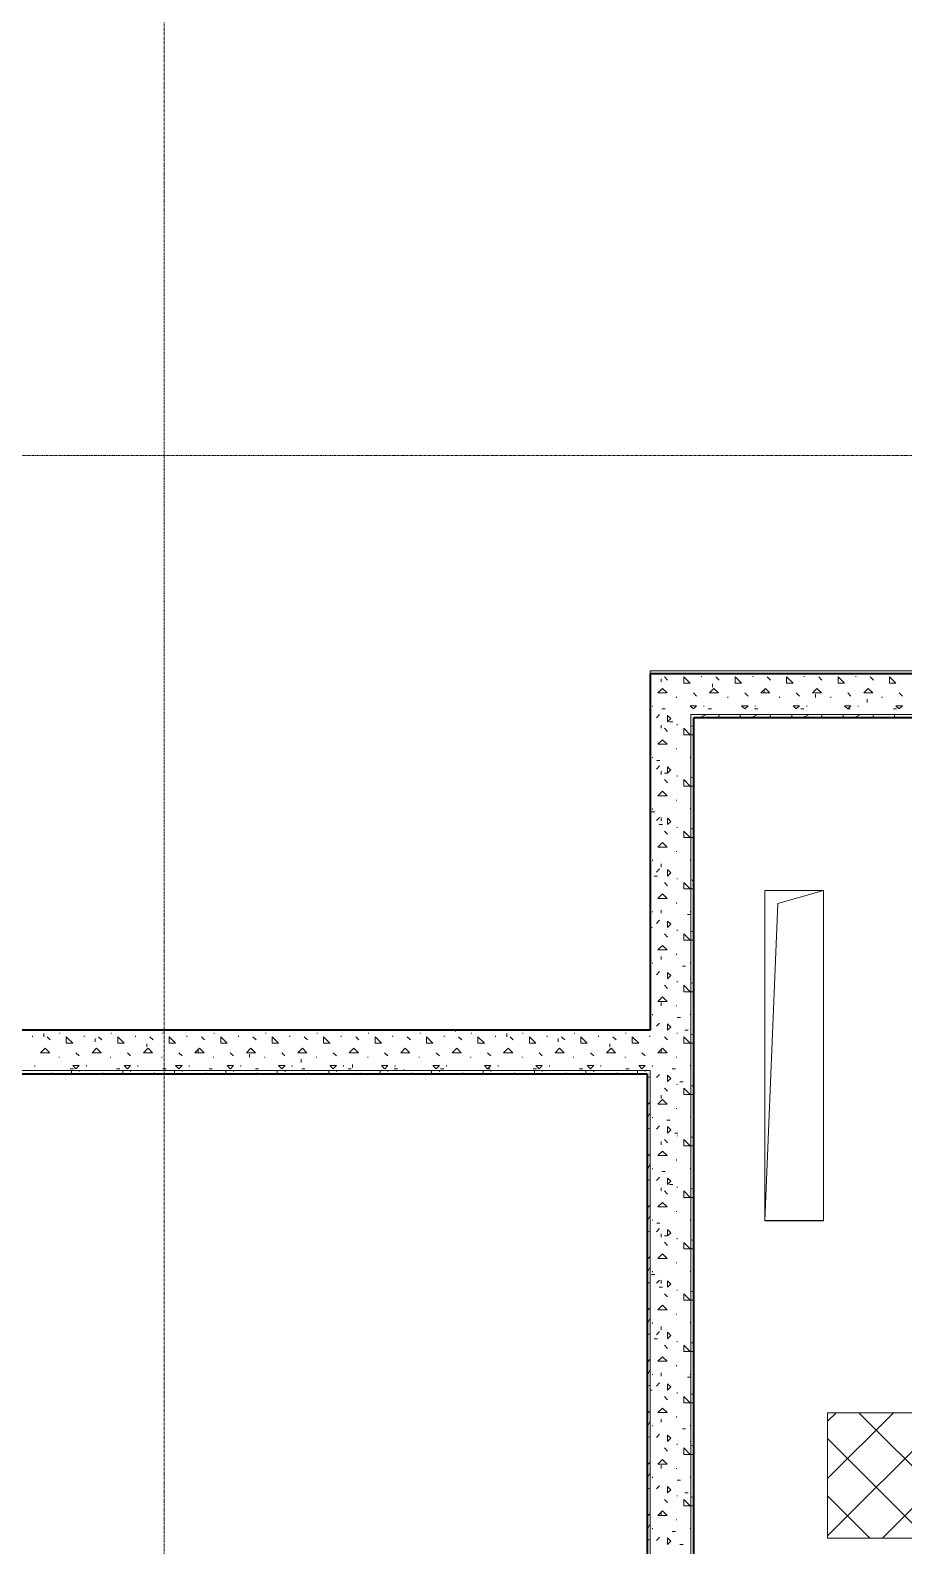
# Model space of a CAD drawing. Header units: millimetres. Extents: x -4948 to 42228, y -4856 to 69378.
# Drawn here: x 30048 to 34360, y 3105 to 10592 of the extents above; entities that cross this region are included whole.
import ezdxf

# ---------------------------------------------------------------- set-up
doc = ezdxf.new("R2010")
doc.units = ezdxf.units.MM
doc.linetypes.add('Линия сетки', pattern=[22.225, 12.7, -3.175, 3.175, -3.175])
for name, color, linetype, lineweight in [('A-CLNG', 13, 'Continuous', 13), ('A-DETL', 90, 'Continuous', 9), ('A-FLOR', 192, 'Continuous', 13), ('A-PART', 2, 'Continuous', 9), ('A-WALL', 113, 'Continuous', 13), ('A-WALL-PATT', 111, 'Continuous', 13), ('I-WALL', 2, 'Continuous', 13), ('S-BEAM', 12, 'Continuous', 9), ('S-GRID', 1, 'Continuous', 30)]:
    doc.layers.add(name, color=color, linetype=linetype, lineweight=lineweight)

# ---------------------------------------------------------------- blocks, each defined once
blk = doc.blocks.new('27ELB-RD-AR-0000-BIM_rvt-1-1 этаж отм_ _0_000 лотки')
at = {"layer": 'S-BEAM'}
h = blk.add_hatch(dxfattribs=at)
h.set_pattern_fill('FP_34', color=252, angle=180, style=0, pattern_type=2)
h.set_pattern_definition([(45, (0.0001, 0.0005), (-141.4214, 141.4214), []), (135, (0.0001, 0.0005), (-141.4214, -141.4214), [])])
h.paths.add_polyline_path([(34484.8, 3141.9), (34904.3, 3141.9), (34904.2, 3761.9), (33984.3, 3761.9), (33984.7, 3141.9), (34314.6, 3141.9)], flags=0)
at = {"layer": 'A-CLNG', "color": 252, "lineweight": 9}
blk.add_line((33964.3, 4711.9), (33674.3, 4711.9), dxfattribs=at)
at = {"layer": 'A-DETL', "color": 252}
for p, q in [((33738, 6278.3), (33964.3, 6341.9)), ((33674.3, 4709.9), (33738, 6278.3))]:
    blk.add_line(p, q, dxfattribs=at)
at = {"layer": 'A-FLOR', "color": 252, "lineweight": 9}
for p, q in [((33674.3, 6341.9), (33964.3, 6341.9)), ((33674.3, 4709.9), (33674.3, 6341.9)), ((33964.3, 6341.9), (33964.3, 4709.9)), ((33964.3, 4709.9), (33674.3, 4709.9)), ((33984.3, 3761.9), (34904.3, 3761.9)), ((33984.3, 3141.9), (33984.3, 3761.9)), ((34904.3, 3141.9), (33984.3, 3141.9))]:
    blk.add_line(p, q, dxfattribs=at)
at = {"layer": 'A-PART', "color": 252}
for p, q in [((33674.3, 6341.9), (33964.3, 6341.9)), ((33674.3, 4709.9), (33674.3, 6341.9)), ((33964.3, 6341.9), (33964.3, 4709.9)), ((33964.3, 4709.9), (33674.3, 4709.9)), ((33984.3, 3761.9), (34904.3, 3761.9)), ((33984.3, 3141.9), (33984.3, 3761.9)), ((34904.3, 3141.9), (33984.3, 3141.9))]:
    blk.add_line(p, q, dxfattribs=at)
at = {"layer": 'A-WALL', "color": 252, "lineweight": 9}
for p, q in [((33308.7, 7211.8), (37084, 7211.8)), ((37084, 7211.8), (33308.7, 7211.8)), ((33308.7, 7211.8), (33308.7, 7196.8)), ((33308.7, 3022.1), (33308.7, 7196.8)), ((33308.7, 7196.8), (33308.7, 3022.1)), ((25558.9, 5452.1), (33108.7, 5452.1)), ((33108.7, 5452.1), (25558.9, 5452.1)), ((33108.7, 5437.1), (33108.7, 5452.1)), ((33108.7, 5437.1), (33108.7, 3037.1)), ((33108.7, 3037.1), (33108.7, 5437.1))]:
    blk.add_line(p, q, dxfattribs=at)
at = {"layer": 'A-WALL-PATT', "color": 252, "linetype": 'Continuous', "lineweight": 9}
for p, q in [((33147, 7318.4), (33169.4, 7340.8)), ((33162.9, 7372.3), (33162.9, 7388.2)), ((33191.9, 7318.4), (33169.4, 7340.8)), ((33194.6, 7381.9), (33178.7, 7397.8)), ((33274, 7366), (33274, 7397.7)), ((33305.7, 7366), (33274, 7397.7)), ((33274, 7366), (33305.8, 7366)), ((33361.3, 7397.7), (33361.3, 7401.7)), ((33401, 7318.4), (33423.4, 7340.8)), ((33416.9, 7346.9), (33416.9, 7362.8)), ((33445.9, 7318.4), (33423.4, 7340.8)), ((33448.6, 7381.9), (33432.7, 7397.8)), ((33528, 7366), (33528, 7397.7)), ((33559.7, 7366), (33528, 7397.7)), ((33528, 7366), (33559.8, 7366)), ((33615.3, 7397.7), (33615.3, 7401.7)), ((33655, 7318.4), (33677.4, 7340.8)), ((33670.9, 7321.5), (33670.9, 7337.4)), ((33699.9, 7318.4), (33677.4, 7340.8)), ((33702.6, 7381.9), (33686.7, 7397.8)), ((33782, 7366), (33782, 7397.7)), ((33813.7, 7366), (33782, 7397.7)), ((33782, 7366), (33813.8, 7366)), ((33869.3, 7397.7), (33869.3, 7401.7)), ((33909, 7318.4), (33931.4, 7340.8)), ((33953.9, 7318.4), (33931.4, 7340.8)), ((33956.6, 7381.9), (33940.7, 7397.8)), ((34036, 7366), (34036, 7397.7)), ((34067.7, 7366), (34036, 7397.7)), ((34036, 7366), (34067.8, 7366)), ((34123.3, 7397.7), (34123.3, 7401.7)), ((34163, 7318.4), (34185.4, 7340.8)), ((34207.9, 7318.4), (34185.4, 7340.8)), ((34210.6, 7381.9), (34194.7, 7397.8)), ((34290, 7366), (34290, 7397.7)), ((34321.7, 7366), (34290, 7397.7)), ((34290, 7366), (34321.8, 7366)), ((33147, 7318.4), (33191.9, 7318.4)), ((33238.3, 7294.6), (33238.3, 7298.5)), ((33337.5, 7302.5), (33321.6, 7318.4)), ((33401, 7318.4), (33445.9, 7318.4)), ((33492.3, 7294.6), (33492.3, 7298.5)), ((33591.5, 7302.5), (33575.6, 7318.4)), ((33655, 7318.4), (33699.9, 7318.4)), ((33746.3, 7294.6), (33746.3, 7298.5)), ((33845.5, 7302.5), (33829.6, 7318.4)), ((33909, 7318.4), (33953.9, 7318.4)), ((33924.9, 7296.1), (33924.9, 7312)), ((34000.3, 7294.6), (34000.3, 7298.5)), ((34099.5, 7302.5), (34083.6, 7318.4)), ((34163, 7318.4), (34207.9, 7318.4)), ((34178.9, 7270.7), (34178.9, 7286.6)), ((34254.3, 7294.6), (34254.3, 7298.5)), ((34353.5, 7302.5), (34337.6, 7318.4)), ((33119.2, 7250.9), (33119.2, 7254.9)), ((33139.1, 7195.4), (33155, 7211.3)), ((33166.1, 7239), (33181.9, 7239)), ((33210.5, 7191.4), (33194.6, 7207.3)), ((33194.6, 7175.5), (33194.6, 7207.2)), ((33194.7, 7175.6), (33210.6, 7191.5)), ((33308.7, 7251.9), (33305.7, 7254.9)), ((33305.8, 7254.9), (33308.7, 7254.9)), ((33308.7, 7254.9), (33337.5, 7254.9)), ((33321.6, 7239), (33308.7, 7251.9)), ((33321.7, 7239.1), (33337.6, 7255)), ((33354.7, 7196.8), (33384.7, 7211.8)), ((33373.2, 7250.9), (33373.2, 7254.9)), ((33394.7, 7239), (33410.5, 7239)), ((33443.3, 7196.8), (33450.8, 7211.8)), ((33553.4, 7200.9), (33553.4, 7211.8)), ((33575.6, 7239), (33559.7, 7254.9)), ((33559.8, 7254.9), (33591.5, 7254.9)), ((33575.7, 7239.1), (33591.6, 7255)), ((33608.7, 7196.8), (33638.7, 7211.8)), ((33623.2, 7239), (33639.1, 7239)), ((33627.2, 7250.9), (33627.2, 7254.9)), ((33697.3, 7196.8), (33704.8, 7211.8)), ((33807.4, 7200.9), (33807.4, 7211.8)), ((33829.6, 7239), (33813.7, 7254.9)), ((33813.8, 7254.9), (33845.5, 7254.9)), ((33829.7, 7239.1), (33845.6, 7255)), ((33851.8, 7239), (33867.7, 7239)), ((33862.7, 7196.8), (33892.7, 7211.8)), ((33881.2, 7250.9), (33881.2, 7254.9)), ((33951.3, 7196.8), (33958.8, 7211.8)), ((34061.4, 7200.9), (34061.4, 7211.8)), ((34083.6, 7239), (34067.7, 7254.9)), ((34067.8, 7254.9), (34099.5, 7254.9)), ((34080.4, 7239), (34096.3, 7239)), ((34083.7, 7239.1), (34099.6, 7255)), ((34116.7, 7196.8), (34146.7, 7211.8)), ((34135.2, 7250.9), (34135.2, 7254.9)), ((34205.3, 7196.8), (34212.8, 7211.8)), ((34309.1, 7239), (34324.9, 7239)), ((34315.4, 7200.9), (34315.4, 7211.8)), ((34337.6, 7239), (34321.7, 7254.9)), ((34321.8, 7254.9), (34353.5, 7254.9)), ((34337.7, 7239.1), (34353.6, 7255)), ((33162.9, 7143.7), (33162.9, 7159.6)), ((33194.6, 7127.9), (33178.7, 7143.8)), ((33204.2, 7175.5), (33220, 7175.5)), ((33242.2, 7159.6), (33242.2, 7163.6)), ((33274, 7112), (33274, 7143.7)), ((33305.7, 7112), (33274, 7143.7)), ((33323.7, 7150.6), (33308.7, 7158.1)), ((33147, 7064.4), (33169.4, 7086.8)), ((33147, 7064.4), (33191.9, 7064.4)), ((33191.9, 7064.4), (33169.4, 7086.8)), ((33238.3, 7040.6), (33238.3, 7044.5)), ((33274, 7112), (33305.8, 7112)), ((33308.7, 7112), (33323.7, 7112)), ((33119.2, 6996.9), (33119.2, 7000.9)), ((33140.7, 6985), (33156.5, 6985)), ((33308.7, 6997.9), (33305.7, 7000.9)), ((33305.8, 7000.9), (33308.7, 7000.9)), ((33139.1, 6941.4), (33155, 6957.3)), ((33162.9, 6915.1), (33162.9, 6931)), ((33194.6, 6873.9), (33178.7, 6889.8)), ((33178.8, 6921.5), (33194.6, 6921.5)), ((33210.5, 6937.4), (33194.6, 6953.3)), ((33194.6, 6921.5), (33194.6, 6953.2)), ((33194.7, 6921.6), (33210.6, 6937.5)), ((33242.2, 6905.6), (33242.2, 6909.6)), ((33274, 6858), (33274, 6889.7)), ((33305.7, 6858), (33274, 6889.7)), ((33323.7, 6896.6), (33308.7, 6904.1)), ((33147, 6810.4), (33169.4, 6832.8)), ((33191.9, 6810.4), (33169.4, 6832.8)), ((33274, 6858), (33305.8, 6858)), ((33308.7, 6858), (33323.7, 6858)), ((33119.2, 6742.9), (33119.2, 6746.9)), ((33147, 6810.4), (33191.9, 6810.4)), ((33238.3, 6786.6), (33238.3, 6790.5)), ((33308.7, 6743.9), (33305.7, 6746.9)), ((33305.8, 6746.9), (33308.7, 6746.9)), ((33115.2, 6731), (33131.1, 6731)), ((33139.1, 6687.4), (33155, 6703.3)), ((33153.3, 6667.5), (33169.2, 6667.5)), ((33162.9, 6686.5), (33162.9, 6702.4)), ((33210.5, 6683.4), (33194.6, 6699.3)), ((33194.6, 6667.5), (33194.6, 6699.2)), ((33194.7, 6667.6), (33210.6, 6683.5)), ((33194.6, 6619.9), (33178.7, 6635.8)), ((33242.2, 6651.6), (33242.2, 6655.6)), ((33274, 6604), (33274, 6635.7)), ((33305.7, 6604), (33274, 6635.7)), ((33274, 6604), (33305.8, 6604)), ((33323.7, 6642.6), (33308.7, 6650.1)), ((33308.7, 6604), (33323.7, 6604)), ((33147, 6556.4), (33169.4, 6578.8)), ((33147, 6556.4), (33191.9, 6556.4)), ((33191.9, 6556.4), (33169.4, 6578.8)), ((33238.3, 6532.6), (33238.3, 6536.5)), ((33119.2, 6488.9), (33119.2, 6492.9)), ((33139.1, 6433.4), (33155, 6449.3)), ((33162.9, 6457.9), (33162.9, 6473.8)), ((33210.5, 6429.4), (33194.6, 6445.3)), ((33194.6, 6413.5), (33194.6, 6445.2)), ((33308.7, 6489.9), (33305.7, 6492.9)), ((33305.8, 6492.9), (33308.7, 6492.9)), ((33127.9, 6413.5), (33143.8, 6413.5)), ((33194.6, 6365.9), (33178.7, 6381.8)), ((33194.7, 6413.6), (33210.6, 6429.5)), ((33242.2, 6397.6), (33242.2, 6401.6)), ((33274, 6350), (33274, 6381.7)), ((33305.7, 6350), (33274, 6381.7)), ((33323.7, 6388.6), (33308.7, 6396.1)), ((33147, 6302.4), (33169.4, 6324.8)), ((33147, 6302.4), (33191.9, 6302.4)), ((33191.9, 6302.4), (33169.4, 6324.8)), ((33274, 6350), (33305.8, 6350)), ((33308.7, 6350), (33323.7, 6350)), ((33119.2, 6234.9), (33119.2, 6238.9)), ((33162.9, 6229.3), (33162.9, 6245.2)), ((33238.3, 6278.6), (33238.3, 6282.5)), ((33293.1, 6223), (33308.7, 6223)), ((33308.7, 6235.9), (33305.7, 6238.9)), ((33305.8, 6238.9), (33308.7, 6238.9)), ((33108.7, 6159.5), (33118.4, 6159.5)), ((33139.1, 6179.4), (33155, 6195.3)), ((33210.5, 6175.4), (33194.6, 6191.3)), ((33194.6, 6159.5), (33194.6, 6191.2)), ((33194.7, 6159.6), (33210.6, 6175.5)), ((33242.2, 6143.6), (33242.2, 6147.6)), ((33323.7, 6134.6), (33308.7, 6142.1)), ((33147, 6048.4), (33169.4, 6070.8)), ((33191.9, 6048.4), (33169.4, 6070.8)), ((33194.6, 6111.9), (33178.7, 6127.8)), ((33274, 6096), (33274, 6127.7)), ((33305.7, 6096), (33274, 6127.7)), ((33274, 6096), (33305.8, 6096)), ((33308.7, 6096), (33323.7, 6096)), ((33147, 6048.4), (33191.9, 6048.4)), ((33162.9, 6000.7), (33162.9, 6016.6)), ((33238.3, 6024.6), (33238.3, 6028.5)), ((33119.2, 5980.9), (33119.2, 5984.9)), ((33139.1, 5925.4), (33155, 5941.3)), ((33210.5, 5921.4), (33194.6, 5937.3)), ((33194.6, 5905.5), (33194.6, 5937.2)), ((33194.7, 5905.6), (33210.6, 5921.5)), ((33267.7, 5969), (33283.5, 5969)), ((33308.7, 5981.9), (33305.7, 5984.9)), ((33305.8, 5984.9), (33308.7, 5984.9)), ((33194.6, 5857.9), (33178.7, 5873.8)), ((33242.2, 5889.6), (33242.2, 5893.6)), ((33274, 5842), (33274, 5873.7)), ((33305.7, 5842), (33274, 5873.7)), ((33274, 5842), (33305.8, 5842)), ((33305.8, 5905.5), (33308.7, 5905.5)), ((33323.7, 5880.6), (33308.7, 5888.1)), ((33308.7, 5842), (33323.7, 5842)), ((33147, 5794.4), (33169.4, 5816.8)), ((33147, 5794.4), (33191.9, 5794.4)), ((33162.9, 5772.1), (33162.9, 5788)), ((33191.9, 5794.4), (33169.4, 5816.8)), ((33238.3, 5770.6), (33238.3, 5774.5)), ((33119.2, 5726.9), (33119.2, 5730.9)), ((33242.2, 5715), (33258.1, 5715)), ((33308.7, 5727.9), (33305.7, 5730.9)), ((33305.8, 5730.9), (33308.7, 5730.9)), ((30059.3, 5619.7), (30059.3, 5623.7)), ((30079.9, 5651.5), (30095.8, 5651.5)), ((30114.9, 5619.7), (30114.9, 5635.6)), ((30146.6, 5603.9), (30130.7, 5619.8)), ((30146.6, 5651.5), (30146.6, 5652.1)), ((30146.7, 5651.6), (30147.2, 5652.1)), ((30194.2, 5635.6), (30194.2, 5639.6)), ((30226, 5588), (30226, 5619.7)), ((30257.7, 5588), (30226, 5619.7)), ((30308.5, 5651.5), (30324.4, 5651.5)), ((30313.3, 5619.7), (30313.3, 5623.7)), ((30400.6, 5603.9), (30384.7, 5619.8)), ((30400.6, 5651.5), (30400.6, 5652.1)), ((30400.7, 5651.6), (30401.2, 5652.1)), ((30448.2, 5635.6), (30448.2, 5639.6)), ((30480, 5588), (30480, 5619.7)), ((30511.7, 5588), (30480, 5619.7)), ((30537.1, 5651.5), (30553, 5651.5)), ((30567.3, 5619.7), (30567.3, 5623.7)), ((30654.6, 5603.9), (30638.7, 5619.8)), ((30654.6, 5651.5), (30654.6, 5652.1)), ((30654.7, 5651.6), (30655.2, 5652.1)), ((30702.2, 5635.6), (30702.2, 5639.6)), ((30734, 5588), (30734, 5619.7)), ((30765.7, 5588), (30734, 5619.7)), ((30765.7, 5651.5), (30781.6, 5651.5)), ((30821.3, 5619.7), (30821.3, 5623.7)), ((30908.6, 5603.9), (30892.7, 5619.8)), ((30908.6, 5651.5), (30908.6, 5652.1)), ((30908.7, 5651.6), (30909.2, 5652.1)), ((30956.2, 5635.6), (30956.2, 5639.6)), ((30988, 5588), (30988, 5619.7)), ((31019.7, 5588), (30988, 5619.7)), ((30994.3, 5651.5), (31010.2, 5651.5)), ((31075.3, 5619.7), (31075.3, 5623.7)), ((31162.6, 5603.9), (31146.7, 5619.8)), ((31162.6, 5651.5), (31162.6, 5652.1)), ((31162.7, 5651.6), (31163.2, 5652.1)), ((31210.2, 5635.6), (31210.2, 5639.6)), ((31222.9, 5651.5), (31238.8, 5651.5)), ((31242, 5588), (31242, 5619.7)), ((31273.7, 5588), (31242, 5619.7)), ((31329.3, 5619.7), (31329.3, 5623.7)), ((31416.6, 5603.9), (31400.7, 5619.8)), ((31416.6, 5651.5), (31416.6, 5652.1)), ((31416.7, 5651.6), (31417.2, 5652.1)), ((31451.5, 5651.5), (31467.4, 5651.5)), ((31464.2, 5635.6), (31464.2, 5639.6)), ((31496, 5588), (31496, 5619.7)), ((31527.7, 5588), (31496, 5619.7)), ((31583.3, 5619.7), (31583.3, 5623.7)), ((31670.6, 5603.9), (31654.7, 5619.8)), ((31670.6, 5651.5), (31670.6, 5652.1)), ((31670.7, 5651.6), (31671.2, 5652.1)), ((31680.1, 5651.5), (31696, 5651.5)), ((31718.2, 5635.6), (31718.2, 5639.6)), ((31750, 5588), (31750, 5619.7)), ((31781.7, 5588), (31750, 5619.7)), ((31837.3, 5619.7), (31837.3, 5623.7)), ((31908.7, 5651.5), (31924.6, 5651.5)), ((31924.6, 5603.9), (31908.7, 5619.8)), ((31924.6, 5651.5), (31924.6, 5652.1)), ((31924.7, 5651.6), (31925.2, 5652.1)), ((31972.2, 5635.6), (31972.2, 5639.6)), ((32004, 5588), (32004, 5619.7)), ((32035.7, 5588), (32004, 5619.7)), ((32091.3, 5619.7), (32091.3, 5623.7)), ((32137.3, 5651.5), (32153.2, 5651.5)), ((32146.9, 5645.1), (32146.9, 5652.1)), ((32178.6, 5603.9), (32162.7, 5619.8)), ((32178.6, 5651.5), (32178.6, 5652.1)), ((32178.7, 5651.6), (32179.2, 5652.1)), ((32226.2, 5635.6), (32226.2, 5639.6)), ((32258, 5588), (32258, 5619.7)), ((32289.7, 5588), (32258, 5619.7)), ((32345.3, 5619.7), (32345.3, 5623.7)), ((32365.9, 5651.5), (32381.8, 5651.5)), ((32400.9, 5619.7), (32400.9, 5635.6)), ((32432.6, 5603.9), (32416.7, 5619.8)), ((32432.6, 5651.5), (32432.6, 5652.1)), ((32432.7, 5651.6), (32433.2, 5652.1)), ((32480.2, 5635.6), (32480.2, 5639.6)), ((32512, 5588), (32512, 5619.7)), ((32543.7, 5588), (32512, 5619.7)), ((32594.5, 5651.5), (32610.4, 5651.5)), ((32599.3, 5619.7), (32599.3, 5623.7)), ((32686.6, 5603.9), (32670.7, 5619.8)), ((32686.6, 5651.5), (32686.6, 5652.1)), ((32686.7, 5651.6), (32687.2, 5652.1)), ((32734.2, 5635.6), (32734.2, 5639.6)), ((32766, 5588), (32766, 5619.7)), ((32797.7, 5588), (32766, 5619.7)), ((32823.1, 5651.5), (32839, 5651.5)), ((32853.3, 5619.7), (32853.3, 5623.7)), ((32940.6, 5603.9), (32924.7, 5619.8)), ((32940.6, 5651.5), (32940.6, 5652.1)), ((32940.7, 5651.6), (32941.2, 5652.1)), ((32988.2, 5635.6), (32988.2, 5639.6)), ((33020, 5588), (33020, 5619.7)), ((33051.7, 5588), (33020, 5619.7)), ((33051.7, 5651.5), (33067.6, 5651.5)), ((33107.3, 5619.7), (33107.3, 5623.7)), ((33139.1, 5671.4), (33155, 5687.3)), ((33194.6, 5603.9), (33178.7, 5619.8)), ((33210.5, 5667.4), (33194.6, 5683.3)), ((33194.6, 5651.5), (33194.6, 5683.2)), ((33194.7, 5651.6), (33210.6, 5667.5)), ((33242.2, 5635.6), (33242.2, 5639.6)), ((33274, 5588), (33274, 5619.7)), ((33305.7, 5588), (33274, 5619.7)), ((33280.3, 5651.5), (33296.2, 5651.5)), ((33323.7, 5626.6), (33308.7, 5634.1)), ((30099, 5540.4), (30121.4, 5562.8)), ((30143.9, 5540.4), (30121.4, 5562.8)), ((30226, 5588), (30257.8, 5588)), ((30353, 5540.4), (30375.4, 5562.8)), ((30368.9, 5594.4), (30368.9, 5610.2)), ((30397.9, 5540.4), (30375.4, 5562.8)), ((30480, 5588), (30511.8, 5588)), ((30607, 5540.4), (30629.4, 5562.8)), ((30622.9, 5569), (30622.9, 5584.8)), ((30651.9, 5540.4), (30629.4, 5562.8)), ((30734, 5588), (30765.7, 5588)), ((30861, 5540.4), (30883.4, 5562.8)), ((30876.9, 5543.5), (30876.9, 5559.4)), ((30905.9, 5540.4), (30883.4, 5562.8)), ((30988, 5588), (31019.8, 5588)), ((31115, 5540.4), (31137.4, 5562.8)), ((31159.9, 5540.4), (31137.4, 5562.8)), ((31242, 5588), (31273.8, 5588)), ((31369, 5540.4), (31391.4, 5562.8)), ((31413.9, 5540.4), (31391.4, 5562.8)), ((31496, 5588), (31527.8, 5588)), ((31623, 5540.4), (31645.4, 5562.8)), ((31667.9, 5540.4), (31645.4, 5562.8)), ((31750, 5588), (31781.8, 5588)), ((31877, 5540.4), (31899.4, 5562.8)), ((31921.9, 5540.4), (31899.4, 5562.8)), ((32004, 5588), (32035.8, 5588)), ((32131, 5540.4), (32153.4, 5562.8)), ((32175.9, 5540.4), (32153.4, 5562.8)), ((32258, 5588), (32289.8, 5588)), ((32385, 5540.4), (32407.4, 5562.8)), ((32429.9, 5540.4), (32407.4, 5562.8)), ((32512, 5588), (32543.8, 5588)), ((32639, 5540.4), (32661.4, 5562.8)), ((32654.9, 5594.4), (32654.9, 5610.2)), ((32683.9, 5540.4), (32661.4, 5562.8)), ((32766, 5588), (32797.8, 5588)), ((32893, 5540.4), (32915.4, 5562.8)), ((32908.9, 5569), (32908.9, 5584.8)), ((32937.9, 5540.4), (32915.4, 5562.8)), ((33020, 5588), (33051.7, 5588)), ((33147, 5540.4), (33169.4, 5562.8)), ((33162.9, 5543.5), (33162.9, 5559.4)), ((33191.9, 5540.4), (33169.4, 5562.8)), ((33274, 5588), (33305.8, 5588)), ((33308.7, 5588), (33323.7, 5588)), ((30071.2, 5472.9), (30071.2, 5476.9)), ((30099, 5540.4), (30143.9, 5540.4)), ((30190.3, 5516.6), (30190.3, 5520.5)), ((30273.6, 5461), (30257.7, 5476.9)), ((30257.8, 5476.9), (30289.5, 5476.9)), ((30289.5, 5524.5), (30273.6, 5540.4)), ((30273.7, 5461.1), (30289.6, 5477)), ((30325.2, 5472.9), (30325.2, 5476.9)), ((30353, 5540.4), (30397.9, 5540.4)), ((30444.3, 5516.6), (30444.3, 5520.5)), ((30527.6, 5461), (30511.7, 5476.9)), ((30511.8, 5476.9), (30543.5, 5476.9)), ((30543.5, 5524.5), (30527.6, 5540.4)), ((30527.7, 5461.1), (30543.6, 5477)), ((30579.2, 5472.9), (30579.2, 5476.9)), ((30607, 5540.4), (30651.9, 5540.4)), ((30698.3, 5516.6), (30698.3, 5520.5)), ((30781.6, 5461), (30765.7, 5476.9)), ((30765.7, 5476.9), (30797.5, 5476.9)), ((30797.5, 5524.5), (30781.6, 5540.4)), ((30781.7, 5461.1), (30797.6, 5477)), ((30833.2, 5472.9), (30833.2, 5476.9)), ((30861, 5540.4), (30905.9, 5540.4)), ((30952.3, 5516.6), (30952.3, 5520.5)), ((31035.6, 5461), (31019.7, 5476.9)), ((31019.8, 5476.9), (31051.5, 5476.9)), ((31051.5, 5524.5), (31035.6, 5540.4)), ((31035.7, 5461.1), (31051.6, 5477)), ((31087.2, 5472.9), (31087.2, 5476.9)), ((31115, 5540.4), (31159.9, 5540.4)), ((31130.9, 5518.1), (31130.9, 5534)), ((31206.3, 5516.6), (31206.3, 5520.5)), ((31289.6, 5461), (31273.7, 5476.9)), ((31273.8, 5476.9), (31305.5, 5476.9)), ((31305.5, 5524.5), (31289.6, 5540.4)), ((31289.7, 5461.1), (31305.6, 5477)), ((31341.2, 5472.9), (31341.2, 5476.9)), ((31369, 5540.4), (31413.9, 5540.4)), ((31384.9, 5492.8), (31384.9, 5508.6)), ((31460.3, 5516.6), (31460.3, 5520.5)), ((31543.6, 5461), (31527.7, 5476.9)), ((31527.8, 5476.9), (31559.5, 5476.9)), ((31559.5, 5524.5), (31543.6, 5540.4)), ((31543.7, 5461.1), (31559.6, 5477)), ((31595.2, 5472.9), (31595.2, 5476.9)), ((31623, 5540.4), (31667.9, 5540.4)), ((31638.9, 5467.4), (31638.9, 5483.2)), ((31714.3, 5516.6), (31714.3, 5520.5)), ((31797.6, 5461), (31781.7, 5476.9)), ((31781.8, 5476.9), (31813.5, 5476.9)), ((31813.5, 5524.5), (31797.6, 5540.4)), ((31797.7, 5461.1), (31813.6, 5477)), ((31849.2, 5472.9), (31849.2, 5476.9)), ((31877, 5540.4), (31921.9, 5540.4)), ((31968.3, 5516.6), (31968.3, 5520.5)), ((32051.6, 5461), (32035.7, 5476.9)), ((32035.8, 5476.9), (32067.5, 5476.9)), ((32067.5, 5524.5), (32051.6, 5540.4)), ((32051.7, 5461.1), (32067.6, 5477)), ((32103.2, 5472.9), (32103.2, 5476.9)), ((32131, 5540.4), (32175.9, 5540.4)), ((32222.3, 5516.6), (32222.3, 5520.5)), ((32305.6, 5461), (32289.7, 5476.9)), ((32289.8, 5476.9), (32321.5, 5476.9)), ((32321.5, 5524.5), (32305.6, 5540.4)), ((32305.7, 5461.1), (32321.6, 5477)), ((32357.2, 5472.9), (32357.2, 5476.9)), ((32385, 5540.4), (32429.9, 5540.4)), ((32476.3, 5516.6), (32476.3, 5520.5)), ((32559.6, 5461), (32543.7, 5476.9)), ((32543.8, 5476.9), (32575.5, 5476.9)), ((32575.5, 5524.5), (32559.6, 5540.4)), ((32559.7, 5461.1), (32575.6, 5477)), ((32611.2, 5472.9), (32611.2, 5476.9)), ((32639, 5540.4), (32683.9, 5540.4)), ((32730.3, 5516.6), (32730.3, 5520.5)), ((32813.6, 5461), (32797.7, 5476.9)), ((32797.8, 5476.9), (32829.5, 5476.9)), ((32829.5, 5524.5), (32813.6, 5540.4)), ((32813.7, 5461.1), (32829.6, 5477)), ((32865.2, 5472.9), (32865.2, 5476.9)), ((32893, 5540.4), (32937.9, 5540.4)), ((32984.3, 5516.6), (32984.3, 5520.5)), ((33067.6, 5461), (33051.7, 5476.9)), ((33051.7, 5476.9), (33083.5, 5476.9)), ((33083.5, 5524.5), (33067.6, 5540.4)), ((33067.7, 5461.1), (33083.6, 5477)), ((33119.2, 5472.9), (33119.2, 5476.9)), ((33147, 5540.4), (33191.9, 5540.4)), ((33238.3, 5516.6), (33238.3, 5520.5)), ((33308.7, 5473.9), (33305.7, 5476.9)), ((33305.8, 5476.9), (33308.7, 5476.9)), ((30089.3, 5437.1), (30092.3, 5438.6)), ((30150.5, 5437.1), (30152.7, 5441.5)), ((30245, 5461), (30260.9, 5461)), ((30251.4, 5437.1), (30251.4, 5452.1)), ((30289.4, 5448.2), (30291.3, 5452.1)), ((30343.3, 5437.1), (30346.3, 5438.6)), ((30404.5, 5437.1), (30406.7, 5441.5)), ((30473.6, 5461), (30489.5, 5461)), ((30505.4, 5437.1), (30505.4, 5452.1)), ((30543.4, 5448.2), (30545.3, 5452.1)), ((30597.3, 5437.1), (30600.3, 5438.6)), ((30658.5, 5437.1), (30660.7, 5441.5)), ((30702.2, 5461), (30718.1, 5461)), ((30759.4, 5437.1), (30759.4, 5452.1)), ((30797.4, 5448.2), (30799.3, 5452.1)), ((30851.3, 5437.1), (30854.3, 5438.6)), ((30912.5, 5437.1), (30914.7, 5441.5)), ((30930.8, 5461), (30946.7, 5461)), ((31013.4, 5437.1), (31013.4, 5452.1)), ((31051.4, 5448.2), (31053.3, 5452.1)), ((31105.3, 5437.1), (31108.3, 5438.6)), ((31159.4, 5461), (31175.3, 5461)), ((31166.5, 5437.1), (31168.7, 5441.5)), ((31267.4, 5437.1), (31267.4, 5452.1)), ((31305.4, 5448.2), (31307.3, 5452.1)), ((31359.3, 5437.1), (31362.3, 5438.6)), ((31388, 5461), (31403.9, 5461)), ((31420.5, 5437.1), (31422.7, 5441.5)), ((31521.4, 5437.1), (31521.4, 5452.1)), ((31559.4, 5448.2), (31561.3, 5452.1)), ((31613.3, 5437.1), (31616.3, 5438.6)), ((31616.6, 5461), (31632.5, 5461)), ((31674.5, 5437.1), (31676.7, 5441.5)), ((31775.4, 5437.1), (31775.4, 5452.1)), ((31813.4, 5448.2), (31815.3, 5452.1)), ((31845.2, 5461), (31861.1, 5461)), ((31867.3, 5437.1), (31870.3, 5438.6)), ((31892.9, 5452.1), (31892.9, 5457.8)), ((31928.5, 5437.1), (31930.7, 5441.5)), ((32029.4, 5437.1), (32029.4, 5452.1)), ((32067.4, 5448.2), (32069.3, 5452.1)), ((32073.8, 5461), (32089.7, 5461)), ((32121.3, 5437.1), (32124.3, 5438.6)), ((32182.5, 5437.1), (32184.7, 5441.5)), ((32283.4, 5437.1), (32283.4, 5452.1)), ((32302.4, 5461), (32318.3, 5461)), ((32321.4, 5448.2), (32323.3, 5452.1)), ((32375.3, 5437.1), (32378.3, 5438.6)), ((32436.5, 5437.1), (32438.7, 5441.5)), ((32531, 5461), (32546.9, 5461)), ((32537.4, 5437.1), (32537.4, 5452.1)), ((32575.4, 5448.2), (32577.3, 5452.1)), ((32629.3, 5437.1), (32632.3, 5438.6)), ((32690.5, 5437.1), (32692.7, 5441.5)), ((32759.6, 5461), (32775.5, 5461)), ((32791.4, 5437.1), (32791.4, 5452.1)), ((32829.4, 5448.2), (32831.3, 5452.1)), ((32883.3, 5437.1), (32886.3, 5438.6)), ((32944.5, 5437.1), (32946.7, 5441.5)), ((32988.2, 5461), (33004.1, 5461)), ((33045.4, 5437.1), (33045.4, 5452.1)), ((33083.4, 5448.2), (33085.3, 5452.1)), ((33093.7, 5415.3), (33108.7, 5422.8)), ((33139.1, 5417.4), (33155, 5433.3)), ((33210.5, 5413.4), (33194.6, 5429.3)), ((33194.6, 5397.5), (33194.6, 5429.2)), ((33194.7, 5397.6), (33210.6, 5413.5)), ((33216.8, 5461), (33232.7, 5461)), ((33254.9, 5397.5), (33270.8, 5397.5)), ((33162.9, 5314.9), (33162.9, 5330.8)), ((33194.6, 5349.9), (33178.7, 5365.8)), ((33242.2, 5381.6), (33242.2, 5385.6)), ((33274, 5334), (33274, 5365.7)), ((33305.7, 5334), (33274, 5365.7)), ((33274, 5334), (33305.8, 5334)), ((33323.7, 5372.6), (33308.7, 5380.1)), ((33308.7, 5334), (33323.7, 5334)), ((33093.7, 5280.7), (33108.7, 5295.7)), ((33093.7, 5214.9), (33108.7, 5244.9)), ((33147, 5286.4), (33169.4, 5308.8)), ((33147, 5286.4), (33191.9, 5286.4)), ((33191.9, 5286.4), (33169.4, 5308.8)), ((33238.3, 5262.6), (33238.3, 5266.5)), ((33093.7, 5161.3), (33108.7, 5168.8)), ((33119.2, 5218.9), (33119.2, 5222.9)), ((33139.1, 5163.4), (33155, 5179.3)), ((33191.4, 5207), (33207.3, 5207)), ((33210.5, 5159.4), (33194.6, 5175.3)), ((33194.6, 5143.5), (33194.6, 5175.2)), ((33308.7, 5219.9), (33305.7, 5222.9)), ((33305.8, 5222.9), (33308.7, 5222.9)), ((33162.9, 5086.3), (33162.9, 5102.2)), ((33194.6, 5095.9), (33178.7, 5111.8)), ((33194.7, 5143.6), (33210.6, 5159.5)), ((33229.6, 5143.5), (33245.4, 5143.5)), ((33242.2, 5127.6), (33242.2, 5131.6)), ((33274, 5080), (33274, 5111.7)), ((33305.7, 5080), (33274, 5111.7)), ((33323.7, 5118.6), (33308.7, 5126.1)), ((33093.7, 5026.7), (33108.7, 5041.7)), ((33147, 5032.4), (33169.4, 5054.8)), ((33147, 5032.4), (33191.9, 5032.4)), ((33191.9, 5032.4), (33169.4, 5054.8)), ((33274, 5080), (33305.8, 5080)), ((33308.7, 5080), (33323.7, 5080)), ((33093.7, 4960.9), (33108.7, 4990.9)), ((33119.2, 4964.9), (33119.2, 4968.9)), ((33166.1, 4953), (33181.9, 4953)), ((33238.3, 5008.6), (33238.3, 5012.5)), ((33308.7, 4965.9), (33305.7, 4968.9)), ((33305.8, 4968.9), (33308.7, 4968.9)), ((33093.7, 4907.3), (33108.7, 4914.8)), ((33139.1, 4909.4), (33155, 4925.3)), ((33162.9, 4857.7), (33162.9, 4873.6)), ((33210.5, 4905.4), (33194.6, 4921.3)), ((33194.6, 4889.5), (33194.6, 4921.2)), ((33194.7, 4889.6), (33210.6, 4905.5)), ((33204.2, 4889.5), (33220, 4889.5)), ((33242.2, 4873.6), (33242.2, 4877.6)), ((33323.7, 4864.6), (33308.7, 4872.1)), ((33147, 4778.4), (33169.4, 4800.8)), ((33191.9, 4778.4), (33169.4, 4800.8)), ((33194.6, 4841.9), (33178.7, 4857.8)), ((33274, 4826), (33274, 4857.7)), ((33305.7, 4826), (33274, 4857.7)), ((33274, 4826), (33305.8, 4826)), ((33308.7, 4826), (33323.7, 4826)), ((33093.7, 4772.7), (33108.7, 4787.7)), ((33093.7, 4706.9), (33108.7, 4736.9)), ((33147, 4778.4), (33191.9, 4778.4)), ((33238.3, 4754.6), (33238.3, 4758.5)), ((33093.7, 4653.3), (33108.7, 4660.8)), ((33119.2, 4710.9), (33119.2, 4714.9)), ((33139.1, 4655.4), (33155, 4671.3)), ((33140.7, 4699), (33156.5, 4699)), ((33162.9, 4629.1), (33162.9, 4645)), ((33210.5, 4651.4), (33194.6, 4667.3)), ((33194.6, 4635.5), (33194.6, 4667.2)), ((33194.7, 4635.6), (33210.6, 4651.5)), ((33308.7, 4711.9), (33305.7, 4714.9)), ((33305.8, 4714.9), (33308.7, 4714.9)), ((33194.6, 4587.9), (33178.7, 4603.8)), ((33178.8, 4635.5), (33194.6, 4635.5)), ((33242.2, 4619.6), (33242.2, 4623.6)), ((33274, 4572), (33274, 4603.7)), ((33305.7, 4572), (33274, 4603.7)), ((33274, 4572), (33305.8, 4572)), ((33323.7, 4610.6), (33308.7, 4618.1)), ((33308.7, 4572), (33323.7, 4572)), ((33093.7, 4518.7), (33108.7, 4533.7)), ((33147, 4524.4), (33169.4, 4546.8)), ((33147, 4524.4), (33191.9, 4524.4)), ((33191.9, 4524.4), (33169.4, 4546.8)), ((33238.3, 4500.6), (33238.3, 4504.5)), ((33093.7, 4452.9), (33108.7, 4482.9)), ((33115.2, 4445), (33131.1, 4445)), ((33119.2, 4456.9), (33119.2, 4460.9)), ((33308.7, 4457.9), (33305.7, 4460.9)), ((33305.8, 4460.9), (33308.7, 4460.9)), ((33093.7, 4399.3), (33108.7, 4406.8)), ((33139.1, 4401.4), (33155, 4417.3)), ((33153.3, 4381.5), (33169.2, 4381.5)), ((33162.9, 4400.5), (33162.9, 4416.4)), ((33194.6, 4333.9), (33178.7, 4349.8)), ((33210.5, 4397.4), (33194.6, 4413.3)), ((33194.6, 4381.5), (33194.6, 4413.2)), ((33194.7, 4381.6), (33210.6, 4397.5)), ((33242.2, 4365.6), (33242.2, 4369.6)), ((33274, 4318), (33274, 4349.7)), ((33305.7, 4318), (33274, 4349.7)), ((33323.7, 4356.6), (33308.7, 4364.1)), ((33093.7, 4264.7), (33108.7, 4279.7)), ((33147, 4270.4), (33169.4, 4292.8)), ((33147, 4270.4), (33191.9, 4270.4)), ((33191.9, 4270.4), (33169.4, 4292.8)), ((33274, 4318), (33305.8, 4318)), ((33308.7, 4318), (33323.7, 4318)), ((33093.7, 4198.9), (33108.7, 4228.9)), ((33119.2, 4202.9), (33119.2, 4206.9)), ((33238.3, 4246.6), (33238.3, 4250.5)), ((33308.7, 4203.9), (33305.7, 4206.9)), ((33305.8, 4206.9), (33308.7, 4206.9)), ((33093.7, 4145.3), (33108.7, 4152.8)), ((33127.9, 4127.5), (33143.8, 4127.5)), ((33139.1, 4147.4), (33155, 4163.3)), ((33162.9, 4171.9), (33162.9, 4187.8)), ((33210.5, 4143.4), (33194.6, 4159.3)), ((33194.6, 4127.5), (33194.6, 4159.2)), ((33194.7, 4127.6), (33210.6, 4143.5)), ((33194.6, 4079.9), (33178.7, 4095.8)), ((33242.2, 4111.6), (33242.2, 4115.6)), ((33274, 4064), (33274, 4095.7)), ((33305.7, 4064), (33274, 4095.7)), ((33274, 4064), (33305.8, 4064)), ((33323.7, 4102.6), (33308.7, 4110.1)), ((33308.7, 4064), (33323.7, 4064)), ((33093.7, 4010.7), (33108.7, 4025.7)), ((33093.7, 3944.9), (33108.7, 3974.9)), ((33147, 4016.4), (33169.4, 4038.8)), ((33147, 4016.4), (33191.9, 4016.4)), ((33191.9, 4016.4), (33169.4, 4038.8)), ((33238.3, 3992.6), (33238.3, 3996.5)), ((33093.7, 3891.3), (33108.7, 3898.8)), ((33119.2, 3948.9), (33119.2, 3952.9)), ((33139.1, 3893.4), (33155, 3909.3)), ((33162.9, 3943.3), (33162.9, 3959.2)), ((33210.5, 3889.4), (33194.6, 3905.3)), ((33194.6, 3873.5), (33194.6, 3905.2)), ((33293.1, 3937), (33308.7, 3937)), ((33308.7, 3949.9), (33305.7, 3952.9)), ((33305.8, 3952.9), (33308.7, 3952.9)), ((33108.7, 3873.5), (33118.4, 3873.5)), ((33194.6, 3825.9), (33178.7, 3841.8)), ((33194.7, 3873.6), (33210.6, 3889.5)), ((33242.2, 3857.6), (33242.2, 3861.6)), ((33274, 3810), (33274, 3841.7)), ((33305.7, 3810), (33274, 3841.7)), ((33323.7, 3848.6), (33308.7, 3856.1)), ((33093.7, 3756.7), (33108.7, 3771.7)), ((33147, 3762.4), (33169.4, 3784.8)), ((33147, 3762.4), (33191.9, 3762.4)), ((33191.9, 3762.4), (33169.4, 3784.8)), ((33274, 3810), (33305.8, 3810)), ((33308.7, 3810), (33323.7, 3810)), ((33093.7, 3690.9), (33108.7, 3720.9)), ((33119.2, 3694.9), (33119.2, 3698.9)), ((33162.9, 3714.7), (33162.9, 3730.6)), ((33238.3, 3738.6), (33238.3, 3742.5)), ((33267.7, 3683), (33283.5, 3683)), ((33308.7, 3695.9), (33305.7, 3698.9)), ((33305.8, 3698.9), (33308.7, 3698.9)), ((33093.7, 3637.3), (33108.7, 3644.8)), ((33139.1, 3639.4), (33155, 3655.3)), ((33210.5, 3635.4), (33194.6, 3651.3)), ((33194.6, 3619.5), (33194.6, 3651.2)), ((33194.7, 3619.6), (33210.6, 3635.5)), ((33242.2, 3603.6), (33242.2, 3607.6)), ((33305.8, 3619.5), (33308.7, 3619.5)), ((33323.7, 3594.6), (33308.7, 3602.1)), ((33147, 3508.4), (33169.4, 3530.8)), ((33191.9, 3508.4), (33169.4, 3530.8)), ((33194.6, 3571.9), (33178.7, 3587.8)), ((33274, 3556), (33274, 3587.7)), ((33305.7, 3556), (33274, 3587.7)), ((33274, 3556), (33305.8, 3556)), ((33308.7, 3556), (33323.7, 3556)), ((33093.7, 3502.7), (33108.7, 3517.7)), ((33093.7, 3436.9), (33108.7, 3466.9)), ((33119.2, 3440.9), (33119.2, 3444.9)), ((33147, 3508.4), (33191.9, 3508.4)), ((33162.9, 3486.1), (33162.9, 3502)), ((33238.3, 3484.6), (33238.3, 3488.5)), ((33308.7, 3441.9), (33305.7, 3444.9)), ((33305.8, 3444.9), (33308.7, 3444.9)), ((33093.7, 3383.3), (33108.7, 3390.8)), ((33139.1, 3385.4), (33155, 3401.3)), ((33210.5, 3381.4), (33194.6, 3397.3)), ((33194.6, 3365.5), (33194.6, 3397.2)), ((33194.7, 3365.6), (33210.6, 3381.5)), ((33242.2, 3429), (33258.1, 3429)), ((33194.6, 3317.9), (33178.7, 3333.8)), ((33242.2, 3349.6), (33242.2, 3353.6)), ((33274, 3302), (33274, 3333.7)), ((33305.7, 3302), (33274, 3333.7)), ((33274, 3302), (33305.8, 3302)), ((33280.3, 3365.5), (33296.2, 3365.5)), ((33323.7, 3340.6), (33308.7, 3348.1)), ((33308.7, 3302), (33323.7, 3302)), ((33093.7, 3248.7), (33108.7, 3263.7)), ((33147, 3254.4), (33169.4, 3276.8)), ((33147, 3254.4), (33191.9, 3254.4)), ((33162.9, 3257.5), (33162.9, 3273.4)), ((33191.9, 3254.4), (33169.4, 3276.8)), ((33238.3, 3230.6), (33238.3, 3234.5)), ((33093.7, 3182.9), (33108.7, 3212.9)), ((33119.2, 3186.9), (33119.2, 3190.9)), ((33139.1, 3131.4), (33155, 3147.3)), ((33216.8, 3175), (33232.7, 3175)), ((33308.7, 3187.9), (33305.7, 3190.9)), ((33305.8, 3190.9), (33308.7, 3190.9)), ((33093.7, 3129.3), (33108.7, 3136.8)), ((33210.5, 3127.4), (33194.6, 3143.3)), ((33194.6, 3111.5), (33194.6, 3143.2)), ((33194.7, 3111.6), (33210.6, 3127.5)), ((33254.9, 3111.5), (33270.8, 3111.5))]:
    blk.add_line(p, q, dxfattribs=at)
at = {"layer": 'I-WALL', "color": 252, "lineweight": 35}
for p, q in [((33308.7, 7411.8), (33108.7, 7411.8)), ((33108.7, 7411.8), (33108.7, 5652.1)), ((37084.4, 7411.8), (33308.7, 7411.8)), ((33323.7, 3037.1), (33323.7, 7196.8)), ((33323.7, 7196.8), (37084, 7196.8)), ((33108.7, 5652.1), (25558.9, 5652.1)), ((25573.9, 5437.1), (33093.7, 5437.1)), ((33093.7, 5437.1), (33093.7, 3037.1))]:
    blk.add_line(p, q, dxfattribs=at)
blk = doc.blocks.new('27ELB-RD-KR2-0000-BIM_rvt-1-1 этаж отм_ _0_000 лотки')
at = {"layer": 'A-FLOR', "color": 252, "lineweight": 15}
for p, q in [((37083.9, 7426.8), (33108.7, 7426.8)), ((33108.7, 7426.8), (33108.7, 7411.8))]:
    blk.add_line(p, q, dxfattribs=at)
at = {"layer": 'S-GRID', "color": 252, "linetype": 'Линия сетки', "lineweight": 9}
for p, q in [((30708.9, -4856.4), (30708.9, 68377.9)), ((-4948, 8492.1), (41228.1, 8492.1))]:
    blk.add_line(p, q, dxfattribs=at)

msp = doc.modelspace()

# ---------------------------------------------------------------- block references
at = {"lineweight": 5}
for name in ['27ELB-RD-KR2-0000-BIM_rvt-1-1 этаж отм_ _0_000 лотки', '27ELB-RD-AR-0000-BIM_rvt-1-1 этаж отм_ _0_000 лотки']:
    msp.add_blockref(name, (0, 0), dxfattribs=at)

doc.saveas('drawing.dxf')
